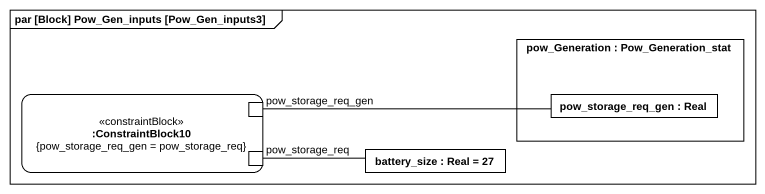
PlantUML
@startuml
mainframe par [Block] Pow_Gen_inputs [Pow_Gen_inputs3]
rectangle "pow_Generation : Pow_Generation_stat" as pow_Generation {
  rectangle "pow_storage_req_gen : Real" as pow_storage_req_gen
}
rectangle ":ConstraintBlock10\n{pow_storage_req_gen = pow_storage_req}" as ConstraintBlock10 <<constraintBlock>> {
  port "pow_storage_req_gen" as pow_storage_req_gen_2
  port pow_storage_req
}
rectangle "battery_size : Real = 27" as battery_size
pow_storage_req_gen_2 -right- pow_storage_req_gen
pow_storage_req -right- battery_size
@enduml
